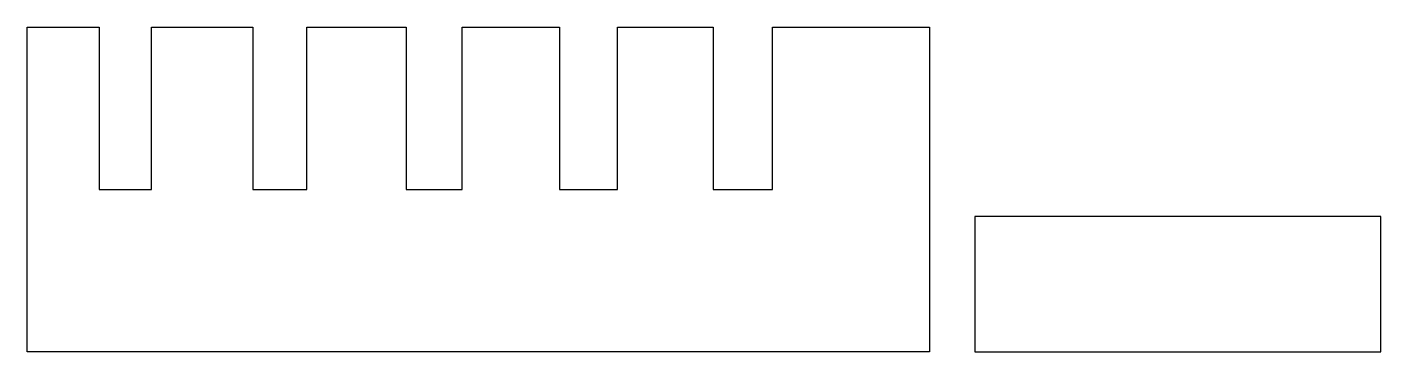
# Model space of a CAD drawing. Header units: millimetres. Extents: x 20 to 170, y 20 to 56.
import ezdxf

# ---------------------------------------------------------------- set-up
doc = ezdxf.new("R2010")
doc.units = ezdxf.units.MM
doc.layers.add('CUT', color=7, linetype='Continuous')

msp = doc.modelspace()

# ---------------------------------------------------------------- linework, layer by layer
at = {"layer": 'CUT'}
for points in [[(28, 56), (28, 38), (33.8, 38), (33.8, 56), (45, 56), (45, 38), (51, 38), (51, 56), (62, 56), (62, 38), (68.2, 38), (68.2, 56), (79, 56), (79, 38), (85.4, 38), (85.4, 56), (96, 56), (96, 38), (102.6, 38), (102.6, 56), (120, 56), (120, 20), (20, 20), (20, 56)], [(170, 20), (170, 35), (125, 35), (125, 20)]]:
    msp.add_lwpolyline(points, close=True, dxfattribs=at)

doc.saveas('drawing.dxf')
